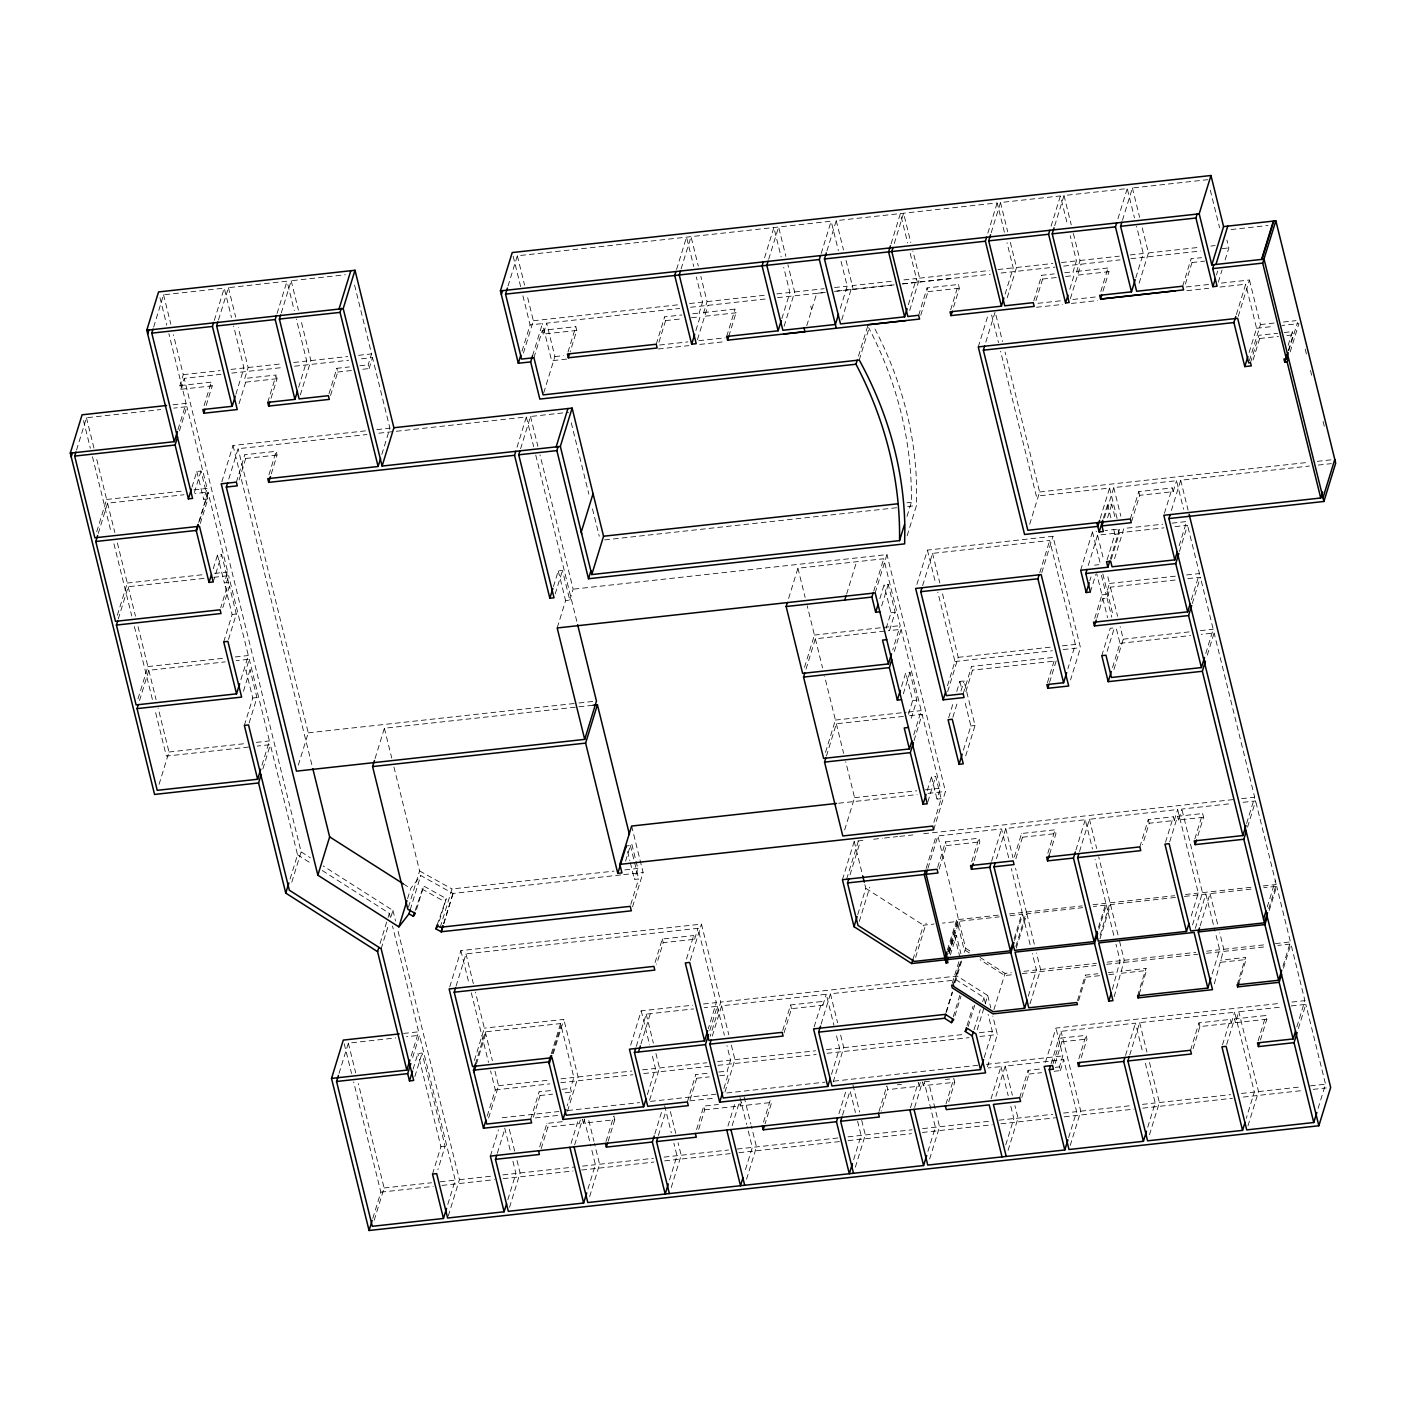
<?xml version="1.0" encoding="UTF-8"?>
<svg xmlns="http://www.w3.org/2000/svg" width="1406" height="1406" viewBox="0 0 1406 1406"><rect width="100%" height="100%" fill="white"/><g stroke="black" fill="none" stroke-linecap="round" stroke-linejoin="round"><path stroke-width="0.75" stroke-dasharray="5 3.75" d="M907.134 535.809L916.431 505.545L916.642 490.044A437.67 371.571 17.1 0 0 873.987 327.176M76.539 450.043L86.469 417.758L160.688 409.568M153.641 327.088L163.571 294.803L224.239 288.125L231.498 317.545M96.715 531.732L106.645 499.464L96.293 457.565M98.262 533.436L107.559 503.172L183.975 494.754M179.915 385.613L211.287 382.151L212.218 385.859L180.829 389.321L179.915 385.613L183.272 374.664L173.43 334.733M180.829 389.321L184.204 378.372L220.988 374.312M117.348 615.301L127.278 583.033L116.909 540.994M118.262 619.009L128.192 586.741L204.608 578.323M178 429.568L186.067 403.346L168.861 333.661M179.441 430.886L186.893 406.686L173.799 408.127M214.31 320.392L224.239 288.125M218.492 319.935L228.422 287.668L287 281.2L294.258 310.621M204.081 405.613L211.287 382.151M206.19 405.42L212.218 385.859M192.007 487.126L196.822 471.485L201.005 471.028L207.877 498.884L200.056 524.297M194.38 492.539L201.005 471.028M137.981 698.87L147.911 666.585L138.052 626.672M139.528 700.557L148.825 670.293L225.241 661.875M207.877 498.884L203.694 499.341L207.069 488.392L186.893 406.686M235.892 394.19L243.959 367.968L233.572 325.946M198.668 522.364L207.983 492.1L194.889 493.559M199.476 521.081L208.176 492.856M239.073 403.68L245.681 382.168L244.767 378.46L248.141 367.511L238.282 327.58M221.832 481.783L233.009 445.474L368.108 430.57M277.07 313.468L287 281.2M228.791 478.989L238.106 448.725L366.931 434.524M281.253 313.011L291.183 280.743L345.349 274.768M236.366 482.135L244.802 454.753L276.174 451.291L277.087 455.017L271.077 474.56M239.09 479.973L245.716 458.461L244.802 454.753M213.237 568.745L217.455 555.054L221.638 554.597L228.51 582.435L220.689 607.867M267.72 402.38L276.138 374.998L244.767 378.46M213.22 581.961L221.638 554.597M271.042 398.267L277.07 378.706L276.138 374.998M159.089 784.284L169.001 751.999L158.14 708.009M228.51 582.435L224.327 582.91L227.702 571.961L207.983 492.1M223.712 641.839L232.131 614.475L225.241 586.618L228.616 575.669L213.343 577.356M222.816 607.673L229.442 586.161L225.241 586.618M268.95 474.753L276.174 451.291M298.652 387.265L306.719 361.043L296.332 319.021M300.339 394.875L310.902 360.586L301.042 320.656M228.493 639.431L236.313 614.018L229.442 586.161M240.883 679.713L248.335 655.512L228.616 575.669M329.004 393.733L336.825 368.302L349.373 366.931M244.345 725.408L252.764 698.026L245.892 670.187L249.249 659.221L236.155 660.679M330.515 395.49L337.739 372.028L336.825 368.302M243.449 691.225L250.075 669.713L245.892 670.187M249.126 723L256.947 697.569L250.075 669.713M362.836 369.251L369.11 368.565L368.196 364.857L371.571 353.89L354.435 284.557M369.11 368.565L372.485 357.616L359.497 359.04M261.973 765.145L269.425 740.927L249.249 659.221M262.904 768.854L270.339 744.653L257.333 746.076M381.834 454.402L389.901 428.18L372.485 357.616M298.336 765.11L308.266 732.842L238.106 448.725M290.093 878.978L297.545 854.778L270.339 744.653M291.815 882.142L301.13 851.895L184.204 378.372M508.023 286.068L517.338 255.804L831.139 221.199L838.38 250.532M375.068 758.519L384.383 728.255L593.051 705.25M522.03 351.149L530.097 324.927L522.909 295.805M523.436 353.029L533.366 320.761L527.162 295.611M532.523 355.841L542.452 323.573L530.097 324.927M533.928 357.722L542.347 330.34L575.81 326.649L576.741 330.41L570.133 351.922M576.741 330.41L543.278 334.101L546.635 323.152L679.66 308.476M517.021 447.213L526.336 416.949L377.845 433.312M520.589 448.76L530.519 416.492L568.657 412.274M543.718 392.889L554.895 356.579L546.635 323.152M339.039 1073.411L348.354 1043.147L395.771 1037.927M380.059 943.567L387.494 919.366M388.126 917.345L389.357 913.32L321.412 869.998M381.149 948.751L388.601 924.55M391.079 916.484L392.942 910.438L323.169 865.938M567.989 352.08L575.81 326.649M407.582 898.645L410.693 888.557L420.746 875.534L452.943 893.443L621.522 874.848M408.443 907.239L419.603 870.947L393.838 766.586M410.201 909.823L420.746 875.534M415.174 910.455L423.716 886.044L446.264 898.592L437.846 925.956M416.492 909.506L423.716 886.044M437.125 924.955L446.264 898.592M440.236 927.292L452.011 888.961L614.053 871.105M443.628 923.689L452.943 893.443M443.804 923.672L453.119 893.425M553.454 586.53L558.27 570.889L562.453 570.414L569.782 600.134L565.599 600.59L557.18 627.972M411.167 1055.994L418.619 1031.793L392.502 926.009M555.229 593.877L562.453 570.414M412.661 1057.488L419.48 1035.308L406.545 1036.732M413.1 1069.175L417.916 1053.516L422.099 1053.059L445.104 1146.242L437.881 1169.704M414.875 1076.521L422.099 1053.059M372.783 1218.387L380.85 1192.165L353.644 1081.952M374.189 1220.267L384.119 1187.982L358.354 1083.622M449.727 986.942L460.887 950.632L701.453 924.111L720.716 1002.091L710.171 1036.38M569.782 600.134L573.156 589.184L539.992 454.859M456.071 986.151L466.001 953.883L697.991 928.294L716.322 1002.583L708.255 1028.805M676.585 269.425L686.515 237.157L693.756 266.49M656.233 344.242L664.651 316.86L681.91 314.962M681.102 268.933L691.031 236.647L698.272 265.98M658.975 342.133L665.583 320.621L664.651 316.86M432.503 1174.08L440.922 1146.698L417.916 1053.516M695.9 330.498L700.1 316.807L699.169 313.046L702.543 302.097L696.339 276.964M703.703 312.554L735.092 309.092L736.006 312.8L704.617 316.262L703.703 312.554L707.077 301.605L700.873 276.455M474.402 1060.423L484.332 1028.155L475.421 992.074M697.446 339.654L708.009 305.366M475.333 1064.149L485.263 1031.863L560.572 1023.568L573.859 1077.418L570.502 1088.367L571.416 1092.075L567.198 1105.766M476.406 1063.991L485.72 1033.726M447.811 1204.344L455.245 1180.144L419.48 1035.308M448.268 1215.997L459.428 1179.687L397.652 929.507M726.656 336.473L735.092 309.092M487.214 1116.118L495.281 1089.896L490.589 1070.897M728.783 336.28L736.006 312.8M488.62 1117.998L498.55 1085.713L494.965 1071.161M764.565 257.773L773.862 227.526L781.121 256.859M490.378 1156.083L498.445 1129.862M768.678 259.266L778.608 226.999L785.849 256.331M497.337 1153.272L504.789 1129.071M530.695 1119.211L539.113 1091.829L553.753 1090.212M551.257 1053.832L560.572 1023.568M552.347 1053.656L561.029 1025.431M507.847 1199.687L515.914 1173.465L512.346 1159.019M533.419 1117.049L540.027 1095.538L539.113 1091.829M553.279 1053.692L563.841 1019.385L484.332 1028.155M781.841 318.687L789.908 292.466L783.704 267.333M509.552 1207.279L520.097 1172.991L517.021 1160.512M784.109 326.245L794.654 291.956L787.922 264.715M625.582 861.193L630.38 845.533L626.197 846.008L629.818 860.63M539.693 1146.857L546.916 1123.394L565.739 1121.32M541.205 1148.614L547.83 1127.102L546.916 1123.394M821.209 253.484L831.139 221.199M826.939 250.901L836.236 220.637L997.17 202.903L1004.411 232.236M630.38 845.533L638.64 878.961L634.457 879.435L637.832 868.469L630.995 840.841M806.763 325.682L816.71 293.327L823.213 292.624M630.819 904.392L638.64 878.961M567.497 1111.25L578.059 1076.961L563.841 1019.385M632.559 906.765L643.104 872.476L631.645 826.043M571.082 1143.394L577.69 1121.883M580.327 1120.002L579.219 1123.64L547.83 1127.102M574.65 1144.888L582.471 1119.475L583.402 1123.183L614.774 1119.721L613.86 1116.013L606.039 1141.426M583.402 1123.183L584.509 1119.545M840.349 308.353L847.185 286.156L840.964 261.006M841.737 319.883L852.282 285.594L892.915 281.112M655.091 962.46L662.314 938.997L693.703 935.535L694.617 939.243L663.228 942.705L656.62 964.217M630.661 1045.15L641.224 1010.861L692.719 1005.185M587.972 1188.896L595.423 1164.695L591.311 1148.052M589.676 1196.506L599.606 1164.238L594.474 1143.43M636.285 1046.398L646.215 1014.13L693.492 1008.91M608.165 1141.233L614.774 1119.721M640.978 1043.937L650.293 1013.673M891.088 243.836L900.385 213.571L907.626 242.904M858.468 356.157L867.766 325.893M894.286 243.466L903.583 213.22L910.824 242.553M859.242 360.041L869.172 327.774M788.608 598.464L797.923 568.217L883.706 558.762L900.209 625.6L892.757 649.818M686.48 958.997L693.703 935.535M694.617 939.243L697.991 928.294M647.358 1094.641L655.424 1068.419L651.751 1053.498M690.293 960.403L701.453 924.111M649.59 1100.248L659.502 1067.98L655.934 1053.481M908.364 304.751L916.431 278.529L901.457 280.163M654.827 1133.957L662.279 1109.756M909.7 310.445L919.629 278.16L912.898 250.936M658.395 1135.521L665.846 1111.32M804.496 667.34L814.425 635.055L807.202 605.81M806.042 669.028L815.357 638.781L886.114 630.978M918.645 315.296L927.064 287.931L958.453 284.469L959.367 288.212L952.161 311.693M920.772 315.155L927.995 291.675L927.064 287.931M687.376 1101.935L695.794 1074.553L710.434 1072.936M709.802 1030.493L717.236 1006.292L704.283 1007.715M690.082 1099.773L696.708 1078.261L695.794 1074.553M846.64 594.017L856.57 561.75M712.315 1036.064L721.63 1005.8L826.253 994.27L833.934 1025.343M669.537 1179.898L676.989 1155.697L673.896 1143.219M671.242 1187.508L681.172 1155.24L678.079 1142.762M696.568 1129.563L703.791 1106.1L718.431 1104.483M698.694 1129.37L704.705 1109.809L703.791 1106.1M950.632 309.882L958.453 284.469M873.776 591.03L883.706 558.762M723.879 1088.49L728.097 1074.799L727.166 1071.091L730.54 1060.142L726.955 1045.642M825.498 752.351L835.428 720.065L824.619 676.304M875.182 592.91L886.958 554.579L573.156 589.184M826.412 756.059L836.342 723.791L907.098 715.988M987.856 233.15L997.17 202.903M725.004 1091.935L734.934 1059.649L730.839 1043.094M991.177 232.781L1000.492 202.534L1060.405 195.926L1067.646 225.259M879.875 598.587L884.075 584.896L888.258 584.439L895.147 612.278L888.522 633.79M906.993 516.424L911.334 502.294A450.781 382.696 17.1 0 0 868.697 327.651M881.65 605.933L888.258 584.439M727.957 1126.101L734.565 1104.589M732.139 1125.644L739.363 1102.181L740.277 1105.889L771.648 1102.427L765.04 1123.939M886.149 628.394L890.965 612.752L884.075 584.896M740.277 1105.889L741.401 1102.234M978.26 346.913L988.19 314.645M985.834 342.097L995.149 311.851L1002.478 341.517M894.304 651.505L901.123 629.326L888.258 630.732M1005.132 294.065L1013.199 267.843L1006.995 242.711M916.888 584.404L927.433 550.115L1052.971 536.284L1080.476 647.674L1070.546 679.942M1007.223 297.738L1016.538 267.491L1009.807 240.25M782.773 1030.387L790.594 1004.974L821.983 1001.511L822.897 1005.22L791.508 1008.682L783.687 1034.095M844.655 829.927L854.584 797.659L845.727 761.771M922.617 585.652L932.547 553.366L1049.702 540.449L1075.362 644.423L1067.927 668.623M745.479 1169.581L752.298 1147.401L747.166 1126.593M763.511 1122.181L770.136 1100.67M746.551 1179.212L756.481 1146.927L751.349 1126.136M901.562 686.409L905.763 672.718L909.946 672.261L916.835 700.118L910.209 721.63M842.422 879.699L854.215 841.368L864.918 840.19M903.337 693.773L909.946 672.261M846.605 879.242L858.398 840.911M849.997 874.884L859.312 844.637M1051.09 226.19L1060.405 195.926M1054.693 225.786L1064.008 195.522L1127.243 188.562L1134.484 217.895M1033.867 300.708L1041.688 275.295L1054.236 273.906M908.434 714.266L912.652 700.575L905.763 672.718M1035.994 300.55L1042.619 279.038L1041.688 275.295M814.162 1026.925L821.983 1001.511M822.897 1005.22L826.253 994.27M821.139 1024.06L830.454 993.814L956.326 979.929L983.954 997.539L985.518 1003.866M857.748 914.585L865.815 888.364L864.795 884.269M913.759 734.828L921.194 710.61L901.123 629.326M914.041 740.558L922.108 714.336L909.243 715.742M859.259 921.44L869.804 887.151M1069.79 289.249L1073.991 275.558L1073.077 271.833L1076.434 260.883L1070.23 235.733M947.503 685.724L954.938 661.505L937.82 592.154M1076.68 271.428L1108.051 267.966L1108.965 271.692L1077.594 275.137L1076.68 271.428L1080.036 260.479L1073.323 233.238M947.662 691.629L958.207 657.34L941.967 591.557M831.491 1074.342L839.558 1048.12L835.972 1033.621M1070.37 298.617L1080.968 264.187M833.196 1081.952L843.741 1047.663L840.155 1033.164M948.681 717.71L953.655 701.576M956.748 691.488L959.859 681.4L964.041 680.943L975.043 725.496L965.114 757.781M927.275 790.559L931.493 776.868L935.675 776.411L941.176 798.678L933.356 824.109M952.864 717.236L957.837 701.102M960.931 691.014L964.041 680.943M927.855 801.824L935.675 776.411M963.163 693.808L971.581 666.444L1055.256 657.217M965.887 691.664L972.495 670.152L971.581 666.444M838.96 1113.657L845.797 1091.478M941.176 798.678L936.994 799.153L940.35 788.204L922.108 714.336M1117.928 218.809L1127.243 188.562M842.528 1115.222L849.98 1091.003M933.672 829.768L945.465 791.455L886.958 554.579M1122.463 220.267L1132.392 187.982L1207.719 179.687M1100.828 291.429L1108.051 267.966M1029.702 524.245L1039.614 491.977L1005.079 352.115M1102.954 291.235L1108.965 271.692M926.15 868.433L936.08 836.166M963.409 750.171L970.861 725.971L964.569 700.504M927.978 868.24L937.907 835.955L1001.564 828.942L1008.787 858.187M937.661 867.309L945.482 841.895L978.945 838.204L979.877 841.913L973.848 861.474M939.173 869.066L946.396 845.604L945.482 841.895M912.916 959.507L923.478 925.218L934.006 924.058M915.622 957.381L926.185 923.092M853.67 1159.599L861.105 1135.398L857.519 1120.846M855.358 1167.208L865.288 1134.941L861.702 1120.371M1039.772 572.734L1049.702 540.449M1041.793 572.594L1052.971 536.284M879.049 1111.338L886.87 1085.907L887.784 1089.632L881.175 1111.127M1135.837 277.72L1143.271 253.502L1136.558 226.278M1139.124 283.204L1148.438 252.939L1141.707 225.698M971.739 861.667L978.945 838.204M947.398 949.981L956.713 919.717M947.837 951.757L957.152 921.51L942.424 923.127M948.611 951.792L958.54 919.524L937.907 835.955M949.138 953.18L954.551 935.588L956.379 935.377L960.878 953.62M949.05 953.584L958.98 921.299L999.297 916.853M950.368 954.938L956.379 935.377M910.438 1107.875L918.259 1082.444L919.173 1086.17L887.784 1089.632M919.173 1086.17L920.297 1082.515M952.231 983.286L958.857 961.774M914.621 1107.418L922.441 1081.987L923.355 1085.696L954.744 1082.251L953.813 1078.525L945.992 1103.956M1080.669 570.256L1092.462 531.925L1096.645 531.468M952.899 985.852L960.351 961.651M954.059 983.093L960.685 961.581M991.634 861.21L1001.564 828.942M923.355 1085.696L924.48 1082.058M945.974 1012.338L952.178 992.161M955.078 982.53L961.897 960.351M964.393 952.284L965.623 948.242L958.98 921.299M1047.435 682.631L1054.658 659.168M946.396 1012.197L952.6 992.038M1049.561 682.437L1056.187 660.925L972.495 670.152M1100.265 518.322L1109.58 488.075L1036.363 496.142L1000.562 351.219M996.45 858.732L1005.747 828.486L1085.256 819.716L1092.48 848.96M1088.262 565.44L1097.576 535.176L1163.975 527.848M1103.376 518.287L1107.577 504.596L1111.759 504.139L1115.433 518.99M1104.448 517.865L1113.763 487.601L1176.523 480.694L1183.588 509.288M953.25 1016.784L959.859 995.29M1107.559 517.812L1111.759 504.139M954.955 1015.8L960.966 996.239M1089.791 580.801L1090.986 576.882M1182.674 286.191L1191.093 258.809L1201.55 257.667M1090.371 592.067L1095.784 574.474M1185.399 284.047L1192.007 262.535L1191.093 258.809M1014.341 856.975L1021.564 833.494L1055.045 829.804L1055.959 833.53L1049.333 855.041M1107.102 559.729L1114.923 534.298L1113.341 527.935M1015.87 858.732L1022.478 837.22L1021.564 833.494M927.925 1151.409L935.377 1127.208L924.586 1083.534M1110.353 559.184L1119.668 528.92L1105.028 530.537M967.064 1025.589L973.075 1006.046M1111.285 559.254L1119.106 533.841L1117.524 527.478M968.172 1026.556L974.78 1005.044M1094.712 618.324L1101.935 594.861L1096.698 573.648M929.63 1159.019L939.56 1126.751L928.786 1083.077M1114.536 558.727L1123.851 528.463L1162.797 524.174M1096.838 618.13L1102.849 598.587L1107.032 598.112L1110.406 587.163L1176.804 579.852M948.716 1101.794L954.744 1082.251M1101.935 594.861L1106.118 594.404L1109.492 583.455L1107.418 575.054M1130.336 518.99L1138.772 491.608L1172.235 487.917L1173.149 491.643L1139.686 495.334L1131.865 520.747M974.024 1029.807L980.228 1009.649M982.706 1001.582L983.954 997.539M977.205 1029.825L984.657 1005.624M985.272 1003.603L987.75 995.536L957.152 976.028L720.716 1002.091M1216.489 274.943L1217.684 271.024M1014.13 938.733L1022.197 912.512L1011.371 868.627M1101.777 655.671L1110.195 628.289L1114.378 627.832L1107.155 651.294M1014.57 940.509L1022.637 914.287L1007.786 915.921M993.901 1009.701L1005.079 973.391L1011.336 972.706M1218.299 282.184L1222.025 270.075M1225.136 259.987L1228.844 247.895L1226.928 240.075M1015.835 946.343L1026.398 912.037L1015.554 868.17M1016.274 948.119L1026.837 913.83L1082.69 907.661M984.218 1057.505L992.285 1031.283L988.119 1014.411M1047.822 853.284L1055.045 829.804M987.451 1066.803L997.381 1034.535L992.812 1016.063M1112.533 667.551L1119.984 643.333L1115.819 626.514M1113.939 669.414L1123.253 639.168L1120.16 626.689M1164.414 513.348L1172.235 487.917M1173.149 491.643L1176.523 480.694M1171.391 510.483L1180.706 480.219L1309.496 466.019M991.054 1098.842L1000.984 1066.556L988.26 1067.962M995.87 1096.364L1005.185 1066.1L1063.762 1059.649L1076.592 1111.636L1068.525 1137.858M1236.384 314.487L1245.698 284.223L1219.547 287.105M1028.313 996.169L1036.398 969.947L1032.32 953.461M1238.282 316.297L1249.459 279.987L1218.932 283.362M1075.942 849.98L1085.256 819.716M1030.018 1003.779L1040.581 969.49L1036.503 952.987M1079.509 851.526L1089.439 819.259L1177.648 809.522L1198.281 893.091L1190.214 919.313M1179.159 545.739L1186.611 521.538L1171.462 523.208M1179.458 551.486L1187.525 525.264L1174.678 526.67M1019.666 1097.717L1028.085 1070.335L1042.725 1068.718M1249.126 352.484L1256.577 328.283L1245.698 284.223M1005.765 1144.783L1013.831 1118.561L1010.756 1106.083M1021.793 1097.524L1028.999 1074.061L1028.085 1070.335M1249.301 360.867L1260.461 324.558L1249.459 279.987M1008.084 1150.372L1018.014 1118.104L1014.939 1105.626M1250.479 362.678L1258.897 335.313L1277.72 333.24M1253.08 360.024L1259.688 338.512L1258.897 335.313M1045.414 1062.374L1055.959 1028.085L1281.094 1003.251M1191.374 599.764L1199.459 573.543L1187.525 525.264M1192.306 603.473L1200.372 577.251L1185.381 578.903M1051.126 1063.604L1061.055 1031.336L1135.486 1023.129L1142.744 1052.549M1053.129 1063.534L1060.95 1038.103L1086.065 1035.343L1086.979 1039.052L1080.37 1060.563M1055.256 1063.323L1061.882 1041.811L1060.95 1038.103M1098.438 927.485L1105.889 903.285L1095.063 859.4M1098.877 929.261L1106.329 905.06L1093.429 906.483M1077.506 1000.545L1085.327 975.131L1097.875 973.743M1078.613 1000.65L1085.836 977.188L1085.327 975.131M1054.113 1071.284L1060.388 1070.599L1059.474 1066.873L1062.831 1055.924L1055.959 1028.085M1100.142 935.095L1110.072 902.81L1098.719 856.852M1099.967 938.892L1110.512 904.603L1175.539 897.432M1060.388 1070.599L1063.762 1059.649M1288.16 345.314L1292.378 331.623L1279.812 333.011M1288.353 350.463L1293.168 334.821L1292.378 331.623M1288.81 350.656L1297.492 322.431M1290.216 351.851L1298.916 323.608L1281.973 325.471M1139.844 846.904L1148.263 819.54L1173.36 816.763L1174.291 820.471L1149.177 823.248L1142.568 844.76M1078.841 1058.806L1086.065 1035.343M1205.768 653.456L1213.202 629.238L1200.372 577.251M1207.297 655.143L1214.116 632.964L1201.286 634.37M1112.392 989.367L1120.072 960.72L1115.995 944.234M1114.167 996.731L1124.255 960.263L1119.158 939.647M1070.23 1145.468L1080.775 1111.179L1061.055 1031.336M1165.539 842.194L1173.36 816.763M1174.291 820.471L1177.648 809.522M1169.739 841.719L1177.56 816.306L1202.657 813.529L1203.571 817.255L1196.348 840.718M1203.571 817.255L1178.474 820.014L1181.831 809.065L1231.744 803.564M1137.577 995.817L1145.995 968.435L1120.881 971.212M1139.282 993.954L1146.505 970.492L1145.995 968.435M1125.556 1055.396L1135.486 1023.129M1194.836 838.96L1202.657 813.529M1129.739 1054.939L1139.668 1022.654L1234.626 1012.197L1254.345 1092.04L1246.278 1118.262M1192.552 924.902L1202.464 892.634L1181.831 809.065M1195.328 928.382L1205.873 894.075L1184.203 896.466M1200.126 925.904L1210.056 893.618L1253.045 888.891M1147.753 1127.173L1155.205 1102.972L1144.818 1060.95M1149.458 1134.783L1159.388 1102.515L1149.001 1060.493M1246.612 823.441L1254.679 797.22L1214.116 632.964M1247.544 827.15L1255.611 800.928L1242.588 802.369M1212.165 973.954L1219.617 949.735L1215.54 933.25M1190.531 1050.264L1198.949 1022.883L1230.338 1019.42L1231.252 1023.146L1199.88 1026.608L1192.657 1050.071M1214.327 983.796L1223.8 949.278L1219.723 932.793M1237.122 984.833L1245.54 957.468L1220.426 960.228M1238.827 982.987L1246.05 959.525L1245.54 957.468M1222.517 1044.851L1230.338 1019.42M1231.252 1023.146L1234.626 1012.197M1267.245 907.011L1275.312 880.789M1226.7 1044.394L1234.521 1018.963L1265.91 1015.501L1266.824 1019.227L1260.198 1040.739M1268.792 908.698L1276.244 884.497L1255.611 800.928M1269.231 910.49L1276.683 886.272L1263.783 887.696M1266.824 1019.227L1235.435 1022.689L1238.809 1011.722L1282.044 1006.96M1258.089 1040.932L1265.91 1015.501M1282.975 966.15L1290.427 941.932L1276.683 886.272M1283.485 968.189L1290.936 943.988L1277.931 945.43M1247.966 1125.872L1258.528 1091.583L1238.809 1011.722M1296.842 1026.855L1304.909 1000.633L1290.936 943.988M1298.388 1028.542L1305.822 1004.341L1290.69 1006.011M1318.107 1108.403L1325.542 1084.184L1305.822 1004.341M1231.023 229.565L1267.984 225.487M533.366 320.761L678.694 304.733M689.538 303.538L702.543 302.097M707.077 301.605L765.936 295.119M776.833 293.907L789.908 292.466M794.654 291.956L824.074 288.705M834.566 287.545L847.185 286.156M919.629 278.16L989.262 270.497M997.961 269.53L1013.199 267.843M1016.538 267.491L1052.901 263.467M1061.46 262.535L1076.434 260.883M1080.036 260.479L1119.299 256.156M1130.196 254.943L1143.271 253.502M1148.438 252.939L1200.074 247.245M1210.847 246.068L1215.136 245.593M690.557 307.281L766.709 298.845M777.571 297.65L825.304 292.43M894.181 284.838L833.881 291.429L894.216 284.82M902.371 283.889L990.299 274.24M1001.09 273.045L1055.062 267.087M1063.692 266.121L1120.107 259.882M1130.986 258.686L1200.583 251.006M1222.324 248.616L1228.844 247.895M692.701 313.766L699.169 313.046M1064.711 272.746L1073.077 271.833M1192.007 262.535L1204.555 261.147M665.583 320.621L682.841 318.705M691.471 317.756L700.1 316.807M927.995 291.675L959.367 288.212M1042.619 279.038L1057.259 277.421M1065.625 276.49L1073.991 275.558M183.272 374.664L220.109 370.604M230.953 369.409L243.959 367.968M248.141 367.511L282.852 363.679M293.696 362.484L306.719 361.043M310.902 360.586L347.739 356.526M358.565 355.331L371.571 353.89M231.814 373.117L283.748 367.388M294.575 366.21L348.67 360.235M359.831 365.771L368.196 364.857M245.681 382.168L277.07 378.706M337.739 372.028L352.379 370.411M554.895 356.579L563.613 355.613M659.555 345.032L687.885 341.904M698.8 340.709L724.951 337.827M1037.997 303.309L1061.987 300.656M1072.883 299.46L1096.856 296.824M1186.242 286.965L1210.215 284.311M566.723 359.092L551.627 360.744L542.452 323.573M658.342 348.987L688.887 345.612M699.801 344.417L723.791 341.763M1036.538 307.281L1062.69 304.399M1071.39 303.432L1097.541 300.55M1186.875 290.708L1208.65 288.3M173.061 404.77L186.067 403.346M1260.461 324.558L1275.101 322.941M1283.485 322.027L1296.033 320.638M1256.577 328.283L1273.502 326.403M376.826 429.621L389.901 428.18M1259.688 338.512L1278.511 336.438M1286.894 335.507L1293.168 334.821M245.716 458.461L277.087 455.017M106.645 499.464L183.061 491.046M193.975 489.833L207.069 488.392M127.278 583.033L203.694 574.597M214.608 573.402L227.702 571.961M906.975 502.786L911.334 502.294M604.65 539.922L896.817 507.707M907.714 506.512L916.431 505.545M1039.614 491.977L1308.652 462.31M1317.317 461.344L1332.519 459.674M1318.23 465.07L1331.341 463.629M232.131 614.475L236.313 614.018M1114.923 534.298L1119.106 533.841M147.911 666.585L224.327 658.166M235.241 656.954L248.335 655.512M1094.606 565.159L1098.789 564.702M1109.492 583.455L1175.891 576.126M1186.594 574.949L1199.459 573.543M890.965 612.752L895.147 612.278M814.425 635.055L900.209 625.6M252.764 698.026L256.947 697.569M958.207 657.34L1051.495 647.041M1062.356 645.846L1075.362 644.423M1123.253 639.168L1189.652 631.839M1200.355 630.661L1213.202 629.238M308.266 732.842L576.829 703.228M579.008 702.982L596.478 701.049M954.938 661.505L1052.338 650.767M1063.164 649.572L1080.476 647.674M1119.984 643.333L1190.583 635.547M169.001 751.999L245.417 743.581M256.331 742.386L269.425 740.927M248.651 747.043L166.365 756.112L154.836 709.397M912.652 700.575L916.835 700.118M835.428 720.065L906.185 712.262M908.329 712.034L921.194 710.61M970.861 725.971L975.043 725.496M854.584 797.659L916.765 790.805M925.341 789.856L940.35 788.204M838.679 803.23L917.134 794.566M928.03 793.371L945.465 791.455M873.636 839.241L882.353 838.275M884.515 838.029L897.59 836.588M899.77 836.359L912.828 834.918M923.724 833.705L1232.904 799.627M1241.621 798.661L1254.679 797.22M624.862 869.91L637.832 868.469M623.684 874.62L643.104 872.476M946.396 845.604L979.877 841.913M1022.478 837.22L1055.959 833.53M958.54 919.524L998.858 915.078M1009.473 913.918L1022.197 912.512M1026.398 912.037L1082.251 905.886M1092.989 904.708L1105.889 903.285M1110.072 902.81L1174.625 895.692M1185.381 894.515L1198.281 893.091M1202.464 892.634L1252.377 887.133M1263.221 885.938L1276.244 884.497M403.557 1033.445L418.619 1031.793M703.457 1003.989L716.322 1002.583M1023.867 971.335L1036.398 969.947M1040.581 969.49L1096.434 963.321M1107.172 962.143L1120.072 960.72M1124.255 960.263L1195.785 952.372M1206.612 951.177L1219.617 949.735M1223.8 949.278L1266.788 944.551M1275.383 943.602L1290.427 941.932M1011.336 974.815L1004.833 975.536L980.035 959.718M1022.18 973.62L1095.872 965.5M1106.698 964.305L1197.736 954.27M1206.401 953.303L1267.087 946.625M1108.332 972.583L1116.698 971.669M1085.836 977.188L1100.476 975.571M1108.842 974.639L1117.208 973.725M1121.39 973.268L1146.505 970.492M1220.935 962.284L1246.05 959.525M498.55 1085.713L550.203 1080.019M560.959 1078.841L573.859 1077.418M578.059 1076.961L631.786 1071.038M642.542 1069.843L655.424 1068.419M659.502 1067.98L706.866 1062.76M717.622 1061.565L730.54 1060.142M734.934 1059.649L815.585 1050.774M826.482 1049.561L839.558 1048.12M843.741 1047.663L962.143 1034.605M979.367 1032.707L992.285 1031.283M495.281 1089.896L549.869 1083.885M560.783 1082.673L632.823 1074.729M643.737 1073.534L709.222 1066.31M717.956 1065.344L816.183 1054.518M827.097 1053.305L968.998 1037.663M979.912 1036.468L997.381 1034.535M1291.921 1002.056L1304.909 1000.633M562.136 1089.298L570.502 1088.367M718.8 1072.022L727.166 1071.091M540.027 1095.538L552.593 1094.149M565.142 1092.778L571.416 1092.075M696.708 1078.261L709.257 1076.891M719.714 1075.731L728.097 1074.799M1061.882 1041.811L1086.979 1039.052M502.17 1117.752L558.885 1111.496M567.62 1110.529L639.607 1102.603M650.521 1101.39L715.953 1094.184M726.867 1092.972L825.041 1082.145M833.776 1081.179L977.75 1065.309M986.485 1064.342L1062.831 1055.924M535.247 1117.911L558.903 1115.31M689.889 1100.863L715.742 1098.016M897.327 1084.764L901.51 1084.29M924.533 1081.759L932.899 1080.845M945.447 1079.457L949.63 1079M1055.291 1067.347L1059.474 1066.873M704.705 1109.809L736.094 1106.346M1028.999 1074.061L1041.565 1072.673M440.922 1146.698L445.104 1146.242M384.119 1187.982L431.537 1182.762M440.166 1181.813L455.245 1180.144M459.428 1179.687L492.03 1176.084M502.891 1174.889L515.914 1173.465M520.097 1172.991L573.894 1167.068M582.506 1166.119L595.423 1164.695M599.606 1164.238L653.333 1158.298M664.089 1157.12L728.589 1150.003M737.201 1149.053L839.312 1137.805M848.029 1136.839L912.019 1129.791M922.635 1128.614L990.492 1121.127M998.981 1120.195L1052.725 1114.273M1063.569 1113.077L1076.592 1111.636M1080.775 1111.179L1131.812 1105.555M1142.445 1104.378L1155.205 1102.972M1159.388 1102.515L1230.602 1094.659M1241.393 1093.464L1254.345 1092.04M1258.528 1091.583L1301.763 1086.803M1310.41 1085.854L1325.542 1084.184M380.85 1192.165L433.259 1186.383M441.994 1185.416L494.385 1179.652M503.12 1178.685L572.998 1170.987M581.733 1170.02L653.79 1162.077M664.704 1160.864L730.206 1153.641M738.941 1152.692L839.382 1141.602M848.117 1140.653L911.422 1133.658M922.354 1132.463L992.214 1124.765M1000.949 1123.798L1055.537 1117.77M1064.272 1116.803L1134.132 1109.106M1142.867 1108.139L1232.394 1098.279M1243.308 1097.067L1302.272 1090.564M1313.186 1089.369L1326.28 1087.928M902.634 283.889L954.797 278.142M419.603 870.947L452.011 888.961M421.8 888.944L444.349 901.474M965.623 948.242L972.794 952.811M979.982 957.398L1005.079 973.391M969.402 952.934L964.077 949.542L957.152 921.51M865.815 888.364L923.478 925.218M403.329 883.864L410.693 888.557M301.13 851.895L310.304 857.748M297.545 854.778L310.392 862.968M1305.207 349.127L1306.789 355.507M1310.462 370.376L1312.044 376.755M1323.064 421.413L1325.155 429.902M1210.302 190.162L1219.617 227.877M1132.392 187.982L1139.633 217.315M1180.706 480.219L1188.07 510.062M1138.772 491.608L1139.686 495.334M1064.008 195.522L1071.249 224.855M1113.763 487.601L1120.828 516.213M1210.056 893.618L1217.701 924.55M1109.58 488.075L1117.137 518.709M1205.873 894.075L1215.03 931.194M1107.577 504.596L1111.25 519.447M1234.521 1018.963L1235.435 1022.689M1177.56 816.306L1178.474 820.014M1097.576 535.176L1103.798 560.361M1110.406 587.163L1117.594 616.285M1092.462 531.925L1100.775 565.564M1102.849 573.964L1113.236 616.004M1101.408 575.3L1106.118 594.404M1107.032 598.112L1111.759 617.216M1102.849 598.587L1107.577 617.673M1000.492 202.534L1007.733 231.867M1198.949 1022.883L1199.88 1026.608M1148.263 819.54L1149.177 823.248M991.617 314.997L998.471 342.695M1089.439 819.259L1096.662 848.503M1110.512 904.603L1118.649 937.574M1139.668 1022.654L1146.927 1052.075M1106.329 905.06L1113.956 935.974M910.209 253.379L917.345 282.272M1005.747 828.486L1012.97 857.73M1026.837 913.83L1034.465 944.744M1022.637 914.287L1030.282 945.201M932.547 553.366L939.876 583.068M927.433 550.115L935.746 583.754M959.859 681.4L961.95 689.889M836.236 220.637L843.495 249.969M846.078 260.444L853.196 289.302M987.75 995.536L990.791 1007.856M1005.185 1066.1L1012.373 1095.221M931.493 776.868L936.994 799.153M1000.984 1066.556L1008.19 1095.678M810.752 306.033L811.666 309.759M954.551 935.588L960.052 957.873M797.923 568.217L805.146 597.462M815.357 638.781L822.563 667.955M836.342 723.791L843.635 753.335M854.215 841.368L862.792 876.096M830.454 993.814L837.607 1022.812M852.967 1085.028L859.646 1112.058M850.331 1091.724L855.463 1112.515M790.594 1004.974L791.508 1008.682M721.63 1005.8L728.8 1034.798M744.161 1097.014L750.839 1124.062M739.978 1097.488L746.639 1124.519M717.236 1006.292L724.406 1035.291M571.24 422.784L588.886 494.191M592.506 508.902L599.255 536.213M542.347 330.34L543.278 334.101M517.338 255.804L524.579 285.137M513.155 256.261L520.853 287.474M662.314 938.997L663.228 942.705M530.519 416.492L537.883 446.335M526.336 416.949L533.665 446.633M535.756 455.105L577.638 624.721M558.27 570.889L565.599 600.59M630.327 862.722L634.457 879.435M646.215 1014.13L653.368 1043.111M670.381 1111.566L676.022 1134.449M641.224 1010.861L649.642 1044.974M664.651 1105.784L671.33 1132.814M588.815 1120.564L593.947 1141.356M584.123 1118.93L590.801 1145.978M466.001 953.883L473.33 983.585M485.263 1031.863L492.399 1060.757M509.324 1129.317L514.965 1152.199M460.887 950.632L469.235 984.393M471.309 992.829L488.515 1062.461M504.719 1128.069L510.308 1150.758M291.183 280.743L298.441 310.164M384.383 728.255L391.747 758.08M392.942 910.438L395.561 921.035M389.357 913.32L390.411 917.556M228.422 287.668L235.681 317.071M233.009 445.474L312.325 766.692M163.571 294.803L170.829 324.224M348.354 1043.147L355.718 1072.971M159.985 297.756L166.769 325.208M344.224 1043.797L351.553 1073.481M196.822 471.485L203.694 499.341M217.455 555.054L224.327 582.91M86.469 417.758L94.237 449.182M107.559 503.172L114.835 532.593M128.192 586.741L135.468 616.162M148.825 670.293L156.084 699.626M83.534 420.64L90.353 448.25M92.445 456.739L111.32 533.173M113.939 543.788L131.76 615.986M134.396 626.601L152.744 700.909"/><path stroke-width="1.5" d="M261.041 774.899L258.563 782.966L154.572 794.443L70.3 453.136L82.093 414.805L166.576 405.49M71.214 456.845L72.462 452.82M198.053 524.385L196.19 530.431L209.037 582.418L213.22 581.961L199.459 526.266L94.852 537.795L74.676 456.089L75.924 452.047M70.3 453.136L174.274 441.677L146.769 330.252L158.562 291.938L354.997 270.268L393.891 427.74L382.098 466.071L560.344 446.405L572.119 408.091L393.891 427.74M147.683 333.978L148.913 329.935M177.578 436.95L175.1 445.017L188.404 498.866L192.587 498.409L151.778 333.134L153.008 329.109M239.653 683.755L236.542 693.843L136.118 704.916L116.417 625.072L221.006 613.526L220.092 609.817L115.485 621.347L95.766 541.503L97.629 535.458M116.417 625.072L117.647 621.03M174.274 441.677L177.384 431.589M217.86 321.956L216.629 325.981L237.263 409.55L203.782 413.241L202.868 409.533L232.166 406.299L212.447 326.456L213.677 322.413M203.782 413.241L204.995 409.322M188.404 498.866L191.409 489.095M260.743 769.17L257.632 779.258L157.226 790.33L137.05 708.624L138.28 704.599M232.166 406.299L235.259 396.211M196.383 531.169L198.246 525.123M280.638 315.032L279.39 319.074L299.109 398.917L328.389 395.684L329.303 399.392L268.634 406.088L267.72 402.38L294.926 399.374L275.207 319.531L276.437 315.489M577.638 624.721L596.478 701.049L584.703 739.38L296.473 771.156L226.313 487.056L227.561 483.014M209.037 582.418L211.445 574.597M268.634 406.088L269.847 402.169M515.774 451.238L514.543 455.28L268.669 482.381L270.479 476.511M294.926 399.374L297.404 391.307M339.022 309.056L350.815 270.725M268.669 482.381L267.755 478.673L378.109 466.493L340.059 312.378L341.306 308.336M382.098 466.071L343.205 308.599L354.997 270.268M378.109 466.493L380.604 458.426M1189.125 514.315L1330.656 1087.436L1318.863 1125.767L369.057 1230.496L331.517 1078.42L406.826 1070.107L377.564 951.651L285.752 893.091L288.845 883.003M410.201 909.823L408.953 913.865L398.9 926.888L317.861 875.217L329.654 836.886L312.853 768.818M532.523 355.841L530.66 361.904L518.304 363.258L500.431 290.884L512.223 252.553L1210.97 175.504L1223.589 226.577L1211.796 264.908L1264.064 259.143L1323.907 501.467L1168.913 518.55L1318.863 1125.767M501.362 294.592L502.592 290.55M558.094 446.581L556.864 450.605L588.499 578.745L904.638 543.876L904.849 528.375A437.67 371.571 17.1 0 0 859.242 360.041L543.103 394.893L533.928 357.722L521.573 359.075L505.545 294.135L507.408 288.072M408.953 913.865L413.382 916.308L415.297 913.425L407.828 909.26L372.59 766.586L374.453 760.541M518.304 363.258L520.8 355.191M514.543 455.28L549.851 598.253L554.034 597.796L518.726 454.806L519.956 450.781M331.517 1078.42L343.292 1040.089L399.251 1033.92M446.563 1208.387L443.452 1218.475L372.326 1226.313L336.561 1081.478L338.424 1075.432M377.564 951.651L378.812 947.609M568.323 357.792L567.391 354.031L656.233 344.242L657.164 347.985L568.323 357.792L569.518 353.873M398.9 926.888L406.967 900.666M556.143 446.88L567.936 408.548M413.382 916.308L414.577 912.406M435.93 928.856L437.846 925.956L440.236 927.292L630.222 906.343L631.329 910.807L441.15 931.774L435.93 928.856L437.125 924.955M441.15 931.774L443.013 925.71L441.326 931.739M549.851 598.253L552.857 588.481M406.826 1070.107L409.919 1060.036M257.632 779.258L244.345 725.408L248.528 724.951L289.337 890.209L381.149 948.751L413.68 1080.441L409.48 1080.898L407.687 1073.639L410.798 1063.551M409.48 1080.898L412.503 1071.126M572.119 408.091L593.051 493.699L581.258 532.013L591.768 574.562L899.541 540.625L904.515 524.491M369.057 1230.496L372.168 1220.408M646.127 1098.684L643.632 1106.75L566.266 1115.274L552.048 1057.716L472.539 1066.486L454.208 992.214L455.439 988.172M675.952 271.446L674.722 275.471L691.682 344.189L696.216 343.679L679.239 274.978L680.486 270.936M588.499 578.745L590.977 570.66M591.768 574.562L603.561 536.231L593.051 493.699M691.682 344.189L694.687 334.4M454.208 992.214L654.809 970.087L653.895 966.379L449.112 988.945L483.488 1128.227L531.609 1122.919L530.695 1119.211L486.757 1124.044L473.47 1070.194L475.333 1064.149M473.927 1072.057L475.79 1065.994M836.5 803.459L631.645 826.043L619.853 864.374L621.962 872.915L617.779 873.372L585.617 743.106L597.409 704.775L593.051 705.25M483.488 1128.227L485.984 1120.16M893.038 247.509L891.791 251.551L907.837 316.491L918.645 315.296L919.577 319.057L727.587 340.182L728.783 336.28M763.317 261.815L762.087 265.839L778.116 330.797L726.656 336.473L727.587 340.182M768.063 261.288L766.815 265.33L782.861 330.269L835.392 324.487L838.486 314.399M586.724 1192.938L583.631 1203.026L508.322 1211.322L495.474 1159.335L496.722 1155.293M635.67 1048.419L634.422 1052.444L647.727 1106.294L687.376 1101.935L688.29 1105.643L562.998 1119.457L548.779 1061.899L550.642 1055.836M549.236 1063.744L551.714 1055.678M443.452 1218.475L432.503 1174.08L436.686 1173.623L447.635 1218.018L504.121 1211.779L506.617 1203.712M778.116 330.797L781.226 320.709M617.779 873.372L626.197 846.008M836.306 328.196L819.346 259.53L820.594 255.488M907.116 308.775L904.638 316.842L840.489 323.925L824.461 258.968L826.324 252.922M562.998 1119.457L566.003 1109.686M654.212 1135.978L652.349 1142.024L606.355 1147.103L607.55 1143.201M638.5 1052.004L640.363 1045.941M890.455 245.839L888.592 251.902L904.638 316.842M899.541 540.625A450.781 382.696 17.1 0 0 855.973 364.224L857.221 360.182M891.527 653.843L888.416 663.931L802.633 673.386L786.13 606.531L787.378 602.506M669.379 1193.571L656.532 1141.567L657.78 1137.542M911.896 740.874L909.401 748.941L823.635 758.396L803.564 677.094L804.794 673.07M643.632 1106.75L629.431 1049.192L704.529 1040.897L707.64 1030.826M820.524 1026.081L818.661 1032.145L831.948 1085.994L980.492 1069.615L972.161 1035.87L965.254 1031.459L967.556 1028.507L975.957 1033.867L985.588 1072.866L719.661 1102.181L705.461 1044.623L708.554 1034.535M844.778 600.081L846.008 596.039M830.243 1078.384L827.765 1086.451L723.141 1097.981L709.837 1044.131L711.085 1040.106M668.289 1183.94L665.196 1194.028L652.349 1142.024M990.562 234.802L988.699 240.865L1004.745 305.805L1033.269 302.659L1034.201 306.403L950.948 315.594L952.161 311.693M879.84 611.803L875.657 612.26L871.913 597.075L873.144 593.051M719.661 1102.181L722.666 1092.409M619.853 864.374L933.672 829.768L932.758 826.06L842.792 835.972L824.549 762.105L825.797 758.08M950.948 315.594L950.034 311.851L1001.406 306.174L985.378 241.217L986.608 237.192M875.657 612.26L878.065 604.439M1096.873 522.68L1099.158 531.96L1103.341 531.503L1101.97 525.932L1131.268 522.698L1130.336 518.99L1027.839 530.29L983.356 350.182L984.587 346.14M901.527 699.643L897.344 700.1L889.33 667.639L891.808 659.572M1001.406 306.174L1003.902 298.107M1066.679 672.666L1063.586 682.736L1046.837 684.581L1047.751 688.307L1068.683 686.005L1041.178 574.597L915.64 588.446L943.162 699.837L964.077 697.534L963.163 693.808L946.414 695.654L920.754 591.698L921.985 587.655M742.983 1177.648L740.505 1185.715L726.744 1130.02M837.73 1117.7L836.482 1121.724L763.23 1129.809L764.442 1125.89M897.344 700.1L900.35 690.311M946.783 952.003L944.92 958.048L914.392 961.423L858.029 925.482L847.519 882.95L848.767 878.926M1054.078 227.807L1052.215 233.853L1069.175 302.518L1065.572 302.94L1048.612 234.257L1049.86 230.215M947.222 953.778L945.359 959.841L911.686 963.549L854.022 926.677L857.115 916.589M584.703 739.38L557.18 627.972L875.182 592.91L927.239 803.775L923.057 804.232L910.332 752.649L913.425 742.561M943.162 699.837L945.64 691.77M1065.572 302.94L1067.98 295.119M923.057 804.232L926.079 794.46M1121.847 222.289L1120.6 226.313L1136.646 291.27L1182.674 286.191L1183.588 289.9L1100.547 299.056L1099.633 295.348L1131.478 291.833L1115.45 226.876L1116.68 222.851M853.512 1173.254L840.665 1121.267L841.913 1117.225M1100.547 299.056L1101.759 295.155M944.92 958.048L924.287 874.497L925.535 870.455M959.068 764.284L948.066 719.731L952.249 719.257L963.251 763.827L959.068 764.284L962.179 754.196M1012.9 942.758L1010.422 950.825L946.748 957.855L926.115 874.286L927.345 870.261M911.686 963.549L912.916 959.507M852.423 1163.641L849.312 1173.729L836.482 1121.724M1063.586 682.736L1037.909 578.78L1039.139 574.738M1131.478 291.833L1135.204 279.724M991.019 863.231L989.789 867.274L971.441 869.295L973.251 863.425M1013.954 942.53L1010.861 952.618L947.187 959.63L947.96 962.758L946.133 962.969L947.943 957.099M818.661 1032.145L944.533 1018.26L945.781 1014.218M1047.751 688.307L1048.964 684.388M1099.65 520.343L1097.787 526.389L1024.57 534.473L978.26 346.913L1237.667 318.318L1248.669 362.889L1250.479 362.678L1251.27 365.894L1244.785 366.597L1233.906 322.554L1235.769 316.491M1097.207 931.51L1094.096 941.598L1014.605 950.368L993.972 866.817L995.202 862.774M1109.738 561.205L1107.875 567.251L1080.669 570.256L1086.188 592.524L1090.371 592.067L1085.784 573.507L1087.014 569.465M1099.158 531.96L1102.779 520.238M1213.958 264.574L1212.71 268.616L1217.069 286.209L1212.868 286.683L1195.926 218.018L1197.156 213.976M1101.97 525.932L1103.218 521.907M1211.796 264.908L1199.195 213.835L1210.97 175.504M944.533 1018.26L951.44 1022.654L952.653 1018.752M1086.188 592.524L1089.193 582.752M574.052 1146.857L587.813 1202.552L923.584 1165.539L926.695 1155.451M965.254 1031.459L966.449 1027.558M1191.673 605.494L1188.58 615.582L1094.43 625.951L1096.241 620.081M972.161 1035.87L973.391 1031.828M1215.979 264.433L1227.772 226.12M1212.868 286.683L1215.276 278.863M980.492 1069.615L983.585 1059.526M1075.326 851.983L1073.463 858.047L1047.54 860.894L1049.333 855.041M1205.434 661.189L1202.341 671.277L1108.192 681.664L1111.285 671.576M1168.913 518.55L1170.161 514.526M1097.647 933.303L1094.536 943.391L1015.044 952.143L1028.788 1007.803L1076.908 1002.513L1077.4 1004.552L993.04 1013.867L952.284 987.873L951.634 985.237L953.461 985.044L953.83 986.573L993.286 1011.722L1024.605 1008.278L1027.083 1000.211M1261.551 259.407L1273.344 221.094M1188.984 923.355L1186.506 931.422L1098.279 941.141L1077.646 857.59L1078.894 853.547M1261.973 259.372L1273.766 221.041M1288.353 357.897L1287.123 361.94L1284.733 362.203L1283.942 358.987L1286.332 358.741L1262.711 263.098L1275.857 220.812L1223.589 226.577M1107.875 567.251L1106.504 561.679L1110.687 561.222L1112.058 566.794L1174.818 559.869L1177.297 551.802M1094.43 625.951L1093.517 622.243L1187.666 611.856L1175.732 563.578L1178.843 553.489M1244.785 366.597L1247.878 356.509M1187.666 611.856L1190.144 603.789M1146.505 1131.215L1143.412 1141.303L1068.982 1149.51L1049.263 1069.65L1050.51 1065.625M1284.733 362.203L1287.14 354.382M1286.332 358.741L1288.195 352.678M1124.941 1057.417L1123.693 1061.442L1078.56 1066.433L1079.755 1062.514M1108.192 681.664L1101.777 655.671L1105.96 655.214L1111.461 677.481L1201.409 667.569L1204.52 657.481M1199.511 927.907L1198.264 931.95L1212.517 989.666L1138.069 997.873L1137.577 995.817L1207.824 988.067L1194.081 932.406L1098.719 942.916L1112.972 1000.633L1108.789 1001.107L1111.197 993.286M914.023 1109.369L927.767 1165.082L1064.799 1149.967L1067.91 1139.879M1138.069 997.873L1139.282 993.954M1245.031 1122.304L1242.553 1130.371L1147.595 1140.828L1127.876 1060.985L1129.123 1056.96M1246.296 831.192L1243.818 839.259L1195.153 844.619L1196.348 840.718M1174.818 559.869L1163.817 515.299L1320.726 498.005L1322.589 491.942M1322.993 497.759L1334.786 459.428M1323.907 501.467L1335.7 463.136L1275.857 220.812M1195.153 844.619L1194.239 840.911L1242.886 835.551L1245.997 825.463M1207.824 988.067L1210.935 977.978M1281.622 974.253L1279.144 982.319L1237.632 986.889L1238.827 982.987M1263.537 919.102L1266.015 911.035M1186.506 931.422L1164.941 844.145L1169.124 843.688L1190.689 930.948L1264.451 922.828L1267.544 912.74M1237.632 986.889L1237.122 984.833L1278.634 980.263L1264.89 924.603L1267.368 916.536M1297.14 1032.584L1294.047 1042.672L1258.405 1046.591L1259.6 1042.69M1278.634 980.263L1281.727 970.175M1258.405 1046.591L1257.474 1042.883L1293.116 1038.946L1295.611 1030.879M1242.553 1130.371L1221.919 1046.802L1226.102 1046.345L1246.735 1129.897L1313.749 1122.515L1316.86 1112.427M951.44 1022.654L953.76 1019.702L945.359 1014.359L813.547 1028.876L827.765 1086.451M500.431 290.884L1199.195 213.835M146.769 330.252L343.205 308.599M151.778 333.134L212.447 326.456M216.629 325.981L275.207 319.531M279.39 319.074L340.059 312.378M505.545 294.135L819.346 259.53M824.461 258.968L985.378 241.217M988.699 240.865L1048.612 234.257M1052.215 233.853L1115.45 226.876M1120.6 226.313L1195.926 218.018M1212.71 268.616L1262.711 263.098M1101.197 299.003L1175.223 290.831M855.973 364.224L539.834 399.076L530.66 361.904M983.356 350.182L1233.906 322.554M74.676 456.089L175.1 445.017M226.313 487.056L237.298 485.843L236.366 482.135L221.217 483.805L317.861 875.217M518.726 454.806L556.864 450.605M95.766 541.503L196.19 530.431M603.561 536.231L898.241 503.735M786.13 606.531L871.913 597.075M920.754 591.698L1037.909 578.78M1085.784 573.507L1175.732 563.578M137.05 708.624L241.639 697.095L227.895 641.382L223.712 641.839L236.542 693.843M886.729 639.66L882.529 640.117L888.416 663.931M803.564 677.094L889.33 667.639M372.59 766.586L585.617 743.106M908.417 727.482L904.216 727.957L909.401 748.941M824.549 762.105L910.332 752.649M847.519 882.95L924.287 874.497M926.115 874.286L937.978 872.985L937.064 869.26L842.422 879.699L854.022 926.677M993.972 866.817L1014.06 864.585L1013.146 860.876L970.527 865.569L971.441 869.295M1077.646 857.59L1140.758 850.63L1139.844 846.904L1046.609 857.185L1047.54 860.894M1198.264 931.95L1264.89 924.603M336.561 1081.478L407.687 1073.639M473.47 1070.194L548.779 1061.899M634.422 1052.444L705.461 1044.623M709.837 1044.131L783.089 1036.064L782.175 1032.338L708.923 1040.422L689.661 962.425L685.284 962.917L704.529 1040.897M1049.263 1069.65L1053.446 1069.193L1052.532 1065.484L1044.166 1066.398L1064.799 1149.967M1127.876 1060.985L1191.444 1053.973L1190.531 1050.264L1077.646 1062.708L1078.56 1066.433M495.474 1159.335L539.412 1154.484L538.498 1150.776M656.532 1141.567L696.286 1137.19L695.372 1133.482M840.665 1121.267L879.365 1116.997L878.451 1113.288M783.792 334.03L804.935 331.711L804.004 327.95M867.695 324.768L905.569 320.603M329.654 836.886L403.329 883.864M1287.123 361.94L1320.726 498.005M1188.58 615.582L1201.409 667.569M1202.341 671.277L1242.886 835.551M1243.818 839.259L1264.451 922.828M1279.144 982.319L1293.116 1038.946M1294.047 1042.672L1313.749 1122.515M1073.463 858.047L1094.096 941.598M1094.536 943.391L1108.789 1001.107M1123.693 1061.442L1143.412 1141.303M989.789 867.274L1010.422 950.825M1010.861 952.618L1024.605 1008.278M1006.221 1156.417L993.392 1104.431L1020.58 1101.425L1019.666 1097.717L490.378 1156.083L504.121 1211.779M1002.039 1156.892L989.209 1104.888L946.308 1109.615L945.394 1105.907M945.359 959.841L946.133 962.969M862.792 876.096L864.303 882.23M909.84 1109.826L923.584 1165.539M762.316 1126.101L763.23 1129.809M730.927 1129.545L744.688 1185.258M560.344 446.405L581.68 533.735M597.409 704.775L629.431 834.461M605.441 1143.394L606.355 1147.103M569.869 1147.314L583.631 1203.026M258.563 782.966L285.752 893.091"/></g></svg>
